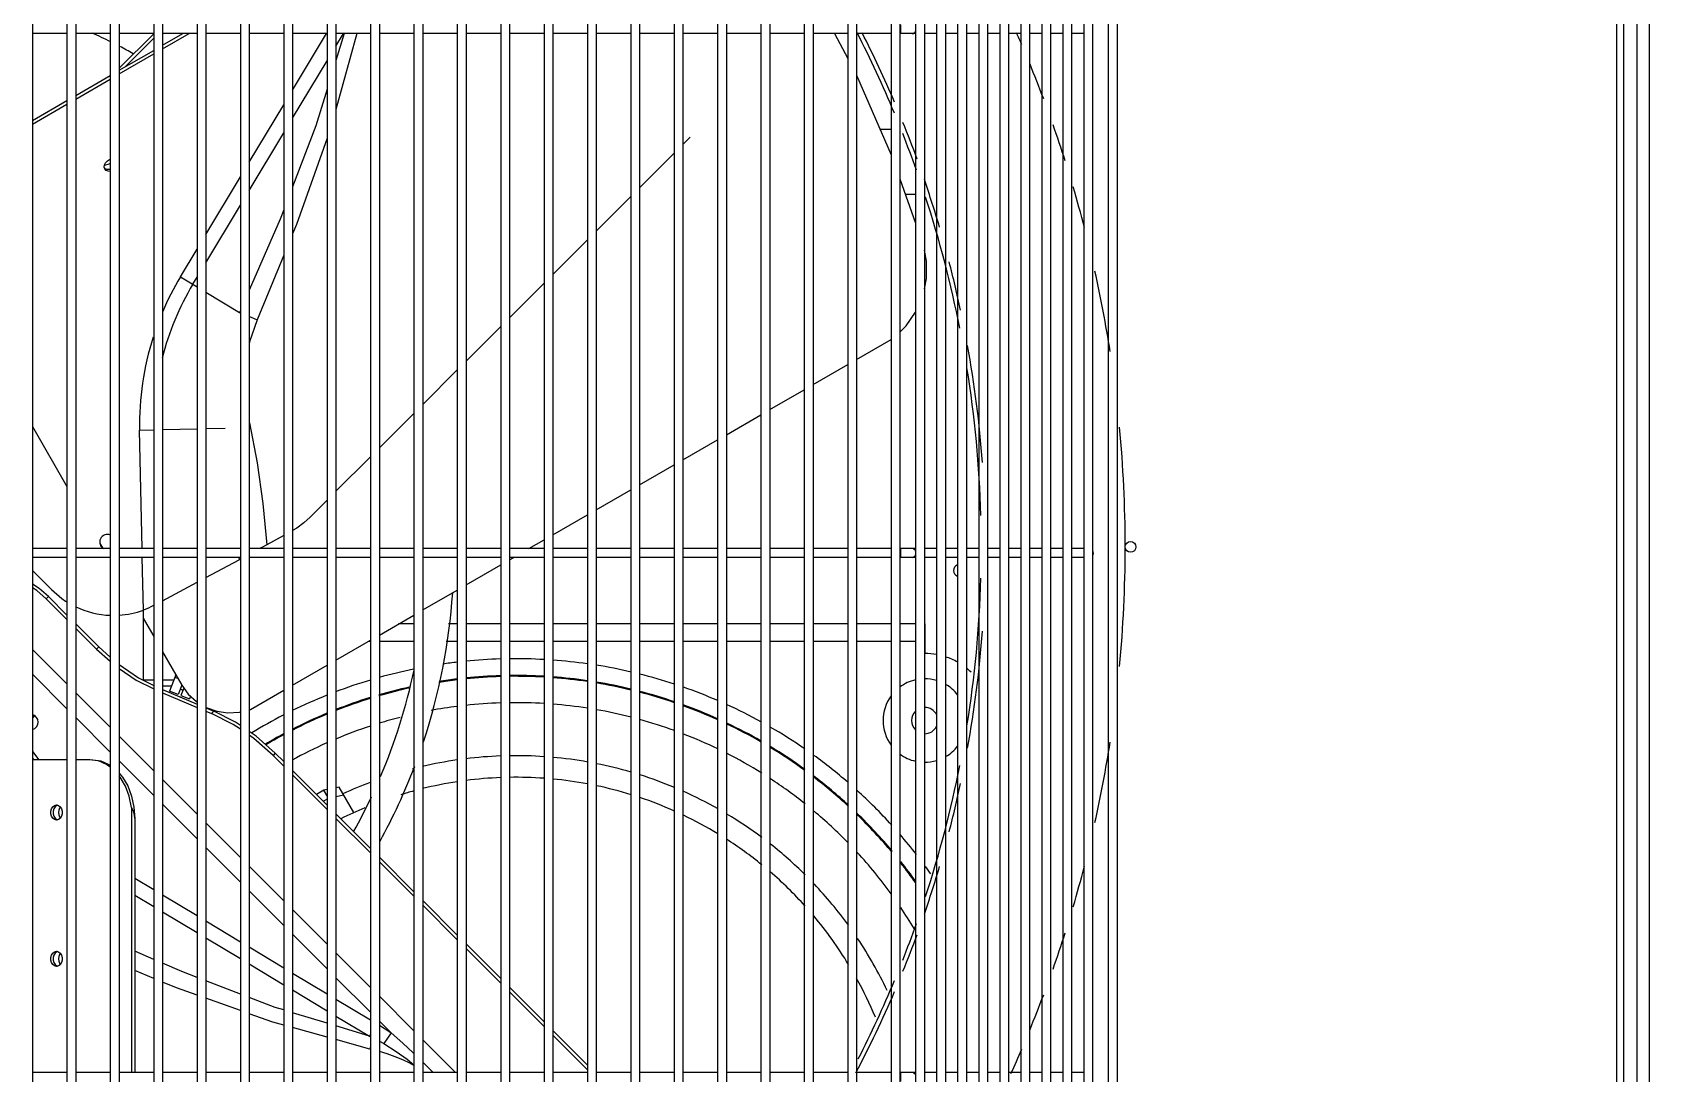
# Model space of a CAD drawing. Header units: metres. Extents: x -367 to 374, y -238 to 224.
# Drawn here: x 242.838 to 243.391, y 216.462 to 216.817 of the extents above; entities that cross this region are included whole.
import ezdxf
from ezdxf.enums import TextEntityAlignment as Align

# ---------------------------------------------------------------- set-up
doc = ezdxf.new("R2010")
doc.units = ezdxf.units.M
for name, color, linetype in [('ELE-ALIMENTADORES', 160, 'Continuous'), ('LA_BAU_BASES GERAIS_R00$0$ARQ-XREF-ATT', 8, 'Continuous'), ('LA_BAU_BASES GERAIS_R00$0$BASE', 253, 'Continuous'), ('LA_BAU_BASES GERAIS_R00$0$dutos', 31, 'Continuous')]:
    doc.layers.add(name, color=color, linetype=linetype)
doc.styles.add('LA_BAU_BASES GERAIS_R00$0$R60-125-RS', font='romans.shx', dxfattribs={"height": 0.19})
doc.styles.add('LA_BAU_BASES GERAIS_R00$0$R80-100-RS', font='romans.shx', dxfattribs={"height": 0.203})

# ---------------------------------------------------------------- blocks, each defined once
blk = doc.blocks.new('LA_BAU_BASES GERAIS_R00$0$A$C5BA41825')
at = {"layer": 'LA_BAU_BASES GERAIS_R00$0$dutos', "color": 251}
for p, q in [((-23.37037953793094, 40.29707436454305), (-23.37037953793094, 38.107074364543)), ((-23.36782953793094, 38.10962436454304), (-23.36782953793094, 40.29452436454301)), ((-23.35905136333858, 38.10962436454304), (-23.35905136333858, 40.29452436454301)), ((-23.36337953793167, 40.24862436454305), (-23.36337953793167, 38.20862436454308)), ((-23.91163084344112, 39.12149266126528), (-23.91163084344112, 38.2755585557361)), ((-23.89981084344112, 39.12149266126528), (-23.89981084344112, 38.2755585557361)), ((-23.89681084344112, 39.12149266126528), (-23.89681084344112, 38.2755585557361)), ((-23.88499084344112, 39.12149266126528), (-23.88499084344112, 38.2755585557361)), ((-23.88199084344112, 39.12149266126528), (-23.88199084344112, 38.2755585557361)), ((-23.87017084344112, 39.12149266126528), (-23.87017084344112, 38.2755585557361)), ((-23.86717084344112, 39.12149266126528), (-23.86717084344112, 38.2755585557361)), ((-23.85535084344112, 39.12149266126528), (-23.85535084344112, 38.2755585557361)), ((-23.85235084344112, 39.12149266126528), (-23.85235084344112, 38.2755585557361)), ((-23.84053084344112, 39.12149266126528), (-23.84053084344112, 38.2755585557361)), ((-23.83753084344112, 39.12149266126528), (-23.83753084344112, 38.2755585557361)), ((-23.82571084344112, 39.12149266126528), (-23.82571084344112, 38.2755585557361)), ((-23.82271084344112, 39.12149266126528), (-23.82271084344112, 38.2755585557361)), ((-23.81089084344112, 39.12149266126528), (-23.81089084344112, 38.2755585557361)), ((-23.80789084344112, 39.12149266126528), (-23.80789084344112, 38.2755585557361)), ((-23.79607084344113, 39.12149266126528), (-23.79607084344113, 38.2755585557361)), ((-23.79307084344113, 39.12149266126528), (-23.79307084344113, 38.2755585557361)), ((-23.78125084344113, 39.12149266126528), (-23.78125084344113, 38.2755585557361)), ((-23.77825084344113, 39.12149266126528), (-23.77825084344113, 38.2755585557361)), ((-23.76643084344113, 39.12149266126528), (-23.76643084344113, 38.2755585557361)), ((-23.76343084344113, 39.12149266126528), (-23.76343084344113, 38.2755585557361)), ((-23.75161084344113, 39.12149266126528), (-23.75161084344113, 38.2755585557361)), ((-23.74861084344113, 39.12149266126528), (-23.74861084344113, 38.2755585557361)), ((-23.73679084344113, 39.12149266126528), (-23.73679084344113, 38.2755585557361)), ((-23.73379084344113, 39.12149266126528), (-23.73379084344113, 38.2755585557361)), ((-23.72197084344113, 39.12149266126528), (-23.72197084344113, 38.2755585557361)), ((-23.71897084344113, 39.12149266126528), (-23.71897084344113, 38.2755585557361)), ((-23.70715084344113, 39.12149266126528), (-23.70715084344113, 38.2755585557361)), ((-23.70415084344113, 39.12149266126528), (-23.70415084344113, 38.2755585557361)), ((-23.69233084344113, 39.12149266126528), (-23.69233084344113, 38.2755585557361)), ((-23.68933084344113, 39.12149266126528), (-23.68933084344113, 38.2755585557361)), ((-23.67751084344113, 39.12149266126528), (-23.67751084344113, 38.2755585557361)), ((-23.67451084344113, 39.12149266126528), (-23.67451084344113, 38.2755585557361)), ((-23.66269084344113, 39.12149266126528), (-23.66269084344113, 38.2755585557361)), ((-23.65969084344113, 39.12149266126528), (-23.65969084344113, 38.2755585557361)), ((-23.64787084344113, 39.12149266126528), (-23.64787084344113, 38.2755585557361)), ((-23.64487084344113, 39.12149266126528), (-23.64487084344113, 38.2755585557361)), ((-23.63305084344113, 39.12149266126528), (-23.63305084344113, 38.2755585557361)), ((-23.63005084344113, 39.12149266126528), (-23.63005084344113, 38.2755585557361)), ((-23.61823084344113, 39.12149266126528), (-23.61823084344113, 38.2755585557361)), ((-23.61523084344113, 39.12149266126528), (-23.61523084344113, 38.2755585557361)), ((-23.54391084344076, 38.29569126036699), (-23.54391084344076, 39.10358187787244)), ((-23.54091084344076, 38.29569126036699), (-23.54091084344076, 39.10358187787244)), ((-23.60985119563749, 39.05945567005244), (-23.60985119563749, 38.33945567005253)), ((-23.60685119563749, 39.05945567005244), (-23.60685119563749, 38.33945567005253)), ((-23.60266631706549, 39.05945567005244), (-23.60266631706549, 38.33945567005253)), ((-23.59966631706549, 39.05945567005244), (-23.59966631706549, 38.33945567005253)), ((-23.59548143849349, 39.05945567005244), (-23.59548143849349, 38.33945567005253)), ((-23.59248143849349, 39.05945567005244), (-23.59248143849349, 38.33945567005253)), ((-23.58829655992149, 39.05945567005244), (-23.58829655992149, 38.33945567005253)), ((-23.58529655992149, 39.05945567005244), (-23.58529655992149, 38.33945567005253)), ((-23.58111168134949, 39.05945567005244), (-23.58111168134949, 38.33945567005253)), ((-23.57811168134949, 39.05945567005244), (-23.57811168134949, 38.33945567005253)), ((-23.57392680277749, 39.05945567005244), (-23.57392680277749, 38.33945567005253)), ((-23.57092680277749, 39.05945567005244), (-23.57092680277749, 38.33945567005253)), ((-23.56674192420549, 39.05945567005244), (-23.56674192420549, 38.33945567005253)), ((-23.56374192420549, 39.05945567005244), (-23.56374192420549, 38.33945567005253)), ((-23.55955704563349, 39.05945567005244), (-23.55955704563349, 38.33945567005253)), ((-23.55655704563349, 39.05945567005244), (-23.55655704563349, 38.33945567005253)), ((-23.55237216706149, 39.05945567005244), (-23.55237216706149, 38.33945567005253)), ((-23.54937216706149, 39.05945567005244), (-23.54937216706149, 38.33945567005253)), ((-23.61491084344149, 38.87695567005323), (-23.61491084344149, 38.87995567005328)), ((-23.89981084344112, 38.87695567005323), (-23.91163084344112, 38.87695567005323)), ((-23.88499084344112, 38.87695567005323), (-23.89681084344112, 38.87695567005323)), ((-23.87017084344112, 38.87695567005323), (-23.88199084344112, 38.87695567005323)), ((-23.88199084344112, 38.86508123280157), (-23.87017084344112, 38.87690123280163)), ((-23.87993118653676, 38.86559088970523), (-23.87017084344112, 38.87535123280088)), ((-23.85535084344112, 38.87695567005323), (-23.86717084344112, 38.87695567005323)), ((-23.86717084344112, 38.87295807722671), (-23.86024680955858, 38.87695567005323)), ((-23.86717084344112, 38.87171034909215), (-23.85808568103494, 38.87695567005323)), ((-23.84053084344112, 38.87695567005323), (-23.85235084344112, 38.87695567005323)), ((-23.82571084344112, 38.87695567005323), (-23.83753084344112, 38.87695567005323)), ((-23.82271084344112, 38.85763315693907), (-23.81110070625058, 38.87695567005323)), ((-23.81089084344112, 38.87695567005323), (-23.82271084344112, 38.87695567005323)), ((-23.80071963430803, 38.87695567005323), (-23.80789084344112, 38.85106971881942)), ((-23.80509001945967, 38.87695567005323), (-23.80789084344112, 38.86779654057761)), ((-23.80789084344112, 38.8726647252638), (-23.80531258369858, 38.87695567005323)), ((-23.79607084344113, 38.87695567005323), (-23.80789084344112, 38.87695567005323)), ((-23.78125084344113, 38.87695567005323), (-23.79307084344113, 38.87695567005323)), ((-23.76643084344113, 38.87695567005323), (-23.77825084344113, 38.87695567005323)), ((-23.75161084344113, 38.87695567005323), (-23.76343084344113, 38.87695567005323)), ((-23.73679084344113, 38.87695567005323), (-23.74861084344113, 38.87695567005323)), ((-23.72197084344113, 38.87695567005323), (-23.73379084344113, 38.87695567005323)), ((-23.70715084344113, 38.87695567005323), (-23.71897084344113, 38.87695567005323)), ((-23.69233084344113, 38.87695567005323), (-23.70415084344113, 38.87695567005323)), ((-23.67751084344113, 38.87695567005323), (-23.68933084344113, 38.87695567005323)), ((-23.66269084344113, 38.87695567005323), (-23.67451084344113, 38.87695567005323)), ((-23.64787084344113, 38.87695567005323), (-23.65969084344113, 38.87695567005323)), ((-23.63305084344113, 38.87695567005323), (-23.64487084344113, 38.87695567005323)), ((-23.63753926593058, 38.87695567005323), (-23.63305084344113, 38.8684250603601)), ((-23.61823084344113, 38.87695567005323), (-23.63005084344113, 38.87695567005323)), ((-23.60985119563749, 38.87695567005323), (-23.61523084344113, 38.87695567005323)), ((-23.60266631706549, 38.87695567005323), (-23.60685119563749, 38.87695567005323)), ((-23.59548143849349, 38.87695567005323), (-23.59966631706549, 38.87695567005323)), ((-23.58829655992149, 38.87695567005323), (-23.59248143849349, 38.87695567005323)), ((-23.58111168134949, 38.87695567005323), (-23.58529655992149, 38.87695567005323)), ((-23.57392680277749, 38.87695567005323), (-23.57811168134949, 38.87695567005323)), ((-23.56674192420549, 38.87695567005323), (-23.57092680277749, 38.87695567005323)), ((-23.55955704563349, 38.87695567005323), (-23.56374192420549, 38.87695567005323)), ((-23.55237216706149, 38.87695567005323), (-23.55655704563349, 38.87695567005323)), ((-23.88199084344112, 38.86440174623726), (-23.87017084344112, 38.87122602641944)), ((-23.88199084344112, 38.8631540181027), (-23.87017084344112, 38.86997829828488)), ((-23.82271084344112, 38.84800010333504), (-23.81089084344112, 38.86767188681722)), ((-23.89681084344112, 38.85584541524781), (-23.88499084344112, 38.86266969542999)), ((-23.89681084344112, 38.85459768711326), (-23.88499084344112, 38.86142196729543)), ((-23.63005084344113, 38.86272252056779), (-23.61823084344113, 38.83555629095827)), ((-23.91163084344112, 38.84728908425836), (-23.89981084344112, 38.85411336444054)), ((-23.91163084344112, 38.84604135612381), (-23.89981084344112, 38.85286563630598)), ((-23.83753084344112, 38.83296853501031), (-23.82571084344112, 38.85264031849249)), ((-23.83753084344112, 38.82333548140741), (-23.82571084344112, 38.84300726488846)), ((-23.68933084344113, 38.83910667312819), (-23.68686707128258, 38.84157044528672)), ((-23.61823084344113, 38.84420158930527), (-23.62199240431749, 38.84420158930527)), ((-23.70415084344113, 38.82428667312809), (-23.69233084344113, 38.83610667312814)), ((-23.85235084344112, 38.80830391308268), (-23.84053084344112, 38.82797569656373)), ((-23.61523084344113, 38.82728392282525), (-23.60985119563749, 38.81216573411723)), ((-23.71897084344113, 38.8094666731281), (-23.70715084344113, 38.82128667312816)), ((-23.60985119563749, 38.82197158930524), (-23.6133405056564, 38.82197158930524)), ((-23.85235084344112, 38.79867085947865), (-23.84053084344112, 38.81834264295981)), ((-23.86104314183022, 38.79383749921908), (-23.85535084344112, 38.80331107463508)), ((-23.73379084344113, 38.79464667312811), (-23.72197084344113, 38.80646667312817)), ((-23.82571084344112, 38.80128981146891), (-23.83485696981822, 38.77911412702849)), ((-23.86104314183022, 38.79383749921908), (-23.85535084344112, 38.79041722128591)), ((-23.85679040108403, 38.79128219478264), (-23.85535084344112, 38.79367802103104)), ((-23.74861084344113, 38.77982667312813), (-23.73679084344113, 38.79164667312818)), ((-23.85235084344112, 38.78861463942815), (-23.84082983392803, 38.78169211852082)), ((-23.84053084344112, 38.78237714701027), (-23.84082983392803, 38.78169211852082)), ((-23.84082983087895, 38.78169211668921), (-23.84053084344112, 38.78156611680811)), ((-23.76343084344113, 38.76500667312814), (-23.75161084344113, 38.77682667312808)), ((-23.63005084344113, 38.7655671636943), (-23.61823084344113, 38.77239144387647)), ((-23.64487084344113, 38.75701083270485), (-23.63305084344113, 38.76383511288702)), ((-23.77825084344113, 38.75018667312816), (-23.76643084344113, 38.7620066731281)), ((-23.65969084344113, 38.7484545017154), (-23.64787084344113, 38.75527878189757)), ((-23.79307084344113, 38.73536667312817), (-23.78125084344113, 38.74718667312811)), ((-23.91163084344112, 38.74272079681032), (-23.89981084344112, 38.72224795626482)), ((-23.87497010349385, 38.7414940638954), (-23.87017084344112, 38.74159468822302)), ((-23.87412014983422, 38.70095567005251), (-23.87497010349385, 38.7414940638954)), ((-23.86717084344112, 38.74165758812455), (-23.85535084344112, 38.74190541373684)), ((-23.85235084344112, 38.74196831363827), (-23.84575208341858, 38.7421066674234)), ((-23.67451084344113, 38.73989817072595), (-23.66269084344113, 38.74672245090812)), ((-23.68933084344113, 38.7313418397365), (-23.67751084344113, 38.73816611991867)), ((-23.80789084344112, 38.72054667312818), (-23.79607084344113, 38.73236667312813)), ((-23.70415084344113, 38.72278550874705), (-23.69233084344113, 38.72960978892922)), ((-23.71897084344113, 38.71422917775863), (-23.70715084344113, 38.72105345793977)), ((-23.81673776504949, 38.71169975151975), (-23.81089084344112, 38.71754667312814)), ((-23.73379084344113, 38.70567284676918), (-23.72197084344113, 38.71249712695032)), ((-23.88856569297931, 38.70277078432525), (-23.88768331589567, 38.70124246238561)), ((-23.82571084344112, 38.70543112291682), (-23.83154618870076, 38.70228901393136)), ((-23.74196123318185, 38.70095567005251), (-23.73679084344113, 38.70394079596088)), ((-23.89981084344112, 38.70095567005251), (-23.91163084344112, 38.70095567005251)), ((-23.89981084344112, 38.69795567005247), (-23.91163084344112, 38.69795567005247)), ((-23.88499084344112, 38.70095567005251), (-23.89681084344112, 38.70095567005251)), ((-23.88499084344112, 38.69795567005247), (-23.89681084344112, 38.69795567005247)), ((-23.87017084344112, 38.70095567005251), (-23.88199084344112, 38.70095567005251)), ((-23.87017084344112, 38.69795567005247), (-23.88199084344112, 38.69795567005247)), ((-23.87368001196221, 38.67996336988085), (-23.87405724993276, 38.69795567005247)), ((-23.85535084344112, 38.70095567005251), (-23.86717084344112, 38.70095567005251)), ((-23.85535084344112, 38.69795567005247), (-23.86717084344112, 38.69795567005247)), ((-23.84053084344112, 38.70095567005251), (-23.85235084344112, 38.70095567005251)), ((-23.84053084344112, 38.69795567005247), (-23.85235084344112, 38.69795567005247)), ((-23.85235084344112, 38.69108650753253), (-23.84101396047385, 38.69719098297651)), ((-23.84105602080222, 38.69795567005247), (-23.84101396047385, 38.69719098297651)), ((-23.84053084344112, 38.69744740124554), (-23.84101396047385, 38.69719098297651)), ((-23.82571084344112, 38.70095567005251), (-23.83753084344112, 38.70095567005251)), ((-23.82571084344112, 38.69795567005247), (-23.83753084344112, 38.69795567005247)), ((-23.81089084344112, 38.70095567005251), (-23.82271084344112, 38.70095567005251)), ((-23.81089084344112, 38.69795567005247), (-23.82271084344112, 38.69795567005247)), ((-23.79607084344113, 38.70095567005251), (-23.80789084344112, 38.70095567005251)), ((-23.79607084344113, 38.69795567005247), (-23.80789084344112, 38.69795567005247)), ((-23.78125084344113, 38.70095567005251), (-23.79307084344113, 38.70095567005251)), ((-23.78125084344113, 38.69795567005247), (-23.79307084344113, 38.69795567005247)), ((-23.76643084344113, 38.70095567005251), (-23.77825084344113, 38.70095567005251)), ((-23.76643084344113, 38.69795567005247), (-23.77825084344113, 38.69795567005247)), ((-23.75161084344113, 38.70095567005251), (-23.76343084344113, 38.70095567005251)), ((-23.75161084344113, 38.69795567005247), (-23.76343084344113, 38.69795567005247)), ((-23.73679084344113, 38.70095567005251), (-23.74861084344113, 38.70095567005251)), ((-23.73679084344113, 38.69795567005247), (-23.74861084344113, 38.69795567005247)), ((-23.74861084344113, 38.69711651577973), (-23.74715738560367, 38.69795567005247)), ((-23.72197084344113, 38.70095567005251), (-23.73379084344113, 38.70095567005251)), ((-23.72197084344113, 38.69795567005247), (-23.73379084344113, 38.69795567005247)), ((-23.70715084344113, 38.70095567005251), (-23.71897084344113, 38.70095567005251)), ((-23.70715084344113, 38.69795567005247), (-23.71897084344113, 38.69795567005247)), ((-23.69233084344113, 38.70095567005251), (-23.70415084344113, 38.70095567005251)), ((-23.69233084344113, 38.69795567005247), (-23.70415084344113, 38.69795567005247)), ((-23.67751084344113, 38.70095567005251), (-23.68933084344113, 38.70095567005251)), ((-23.67751084344113, 38.69795567005247), (-23.68933084344113, 38.69795567005247)), ((-23.66269084344113, 38.70095567005251), (-23.67451084344113, 38.70095567005251)), ((-23.66269084344113, 38.69795567005247), (-23.67451084344113, 38.69795567005247)), ((-23.64787084344113, 38.70095567005251), (-23.65969084344113, 38.70095567005251)), ((-23.64787084344113, 38.69795567005247), (-23.65969084344113, 38.69795567005247)), ((-23.63305084344113, 38.70095567005251), (-23.64487084344113, 38.70095567005251)), ((-23.63305084344113, 38.69795567005247), (-23.64487084344113, 38.69795567005247)), ((-23.61823084344113, 38.70095567005251), (-23.63005084344113, 38.70095567005251)), ((-23.61823084344113, 38.69795567005247), (-23.63005084344113, 38.69795567005247)), ((-23.60985119563749, 38.70095567005251), (-23.61523084344113, 38.70095567005251)), ((-23.60985119563749, 38.69795567005247), (-23.61523084344113, 38.69795567005247)), ((-23.61491084344149, 38.69795567005247), (-23.61491084344149, 38.70095567005251)), ((-23.60266631706549, 38.70095567005251), (-23.60685119563749, 38.70095567005251)), ((-23.60266631706549, 38.69795567005247), (-23.60685119563749, 38.69795567005247)), ((-23.59548143849349, 38.70095567005251), (-23.59966631706549, 38.70095567005251)), ((-23.59548143849349, 38.69795567005247), (-23.59966631706549, 38.69795567005247)), ((-23.58829655992149, 38.70095567005251), (-23.59248143849349, 38.70095567005251)), ((-23.58829655992149, 38.69795567005247), (-23.59248143849349, 38.69795567005247)), ((-23.58111168134949, 38.70095567005251), (-23.58529655992149, 38.70095567005251)), ((-23.58111168134949, 38.69795567005247), (-23.58529655992149, 38.69795567005247)), ((-23.57392680277749, 38.70095567005251), (-23.57811168134949, 38.70095567005251)), ((-23.57392680277749, 38.69795567005247), (-23.57811168134949, 38.69795567005247)), ((-23.56674192420549, 38.70095567005251), (-23.57092680277749, 38.70095567005251)), ((-23.56674192420549, 38.69795567005247), (-23.57092680277749, 38.69795567005247)), ((-23.55955704563349, 38.70095567005251), (-23.56374192420549, 38.70095567005251)), ((-23.55955704563349, 38.69795567005247), (-23.56374192420549, 38.69795567005247)), ((-23.55237216706149, 38.70095567005251), (-23.55655704563349, 38.70095567005251)), ((-23.55237216706149, 38.69795567005247), (-23.55655704563349, 38.69795567005247)), ((-23.91163084344112, 38.69345574492161), (-23.90512611269785, 38.68695101417836)), ((-23.76343084344113, 38.68856018479028), (-23.75161084344113, 38.69538446497143)), ((-23.90512611269785, 38.68695101417836), (-23.90153408895276, 38.6838846894409)), ((-23.86717084344112, 38.68310650753244), (-23.85535084344112, 38.68947112291687)), ((-23.77825084344113, 38.68000385380083), (-23.76643084344113, 38.68682813398198)), ((-23.90687167544622, 38.68379123786781), (-23.90609667544585, 38.6845662378671)), ((-23.90687167544622, 38.68379123786781), (-23.89981084344112, 38.67673040586271)), ((-23.90609667544585, 38.6845662378671), (-23.89981084344112, 38.67828040586232)), ((-23.89681084344112, 38.67528040586228), (-23.88896719133131, 38.66743675375255)), ((-23.87380125691094, 38.67996336988085), (-23.87380125691094, 38.65606282754663)), ((-23.87380125691094, 38.67719803090961), (-23.87017084344112, 38.67090997032813)), ((-23.79307084344113, 38.67144752281138), (-23.78125084344113, 38.67827180299355)), ((-23.78125084344113, 38.67523338607464), (-23.78651353591858, 38.67523338607464)), ((-23.76643084344113, 38.67523338607464), (-23.76945207706803, 38.67523338607464)), ((-23.75161084344113, 38.67523338607464), (-23.76343084344113, 38.67523338607464)), ((-23.73679084344113, 38.67523338607464), (-23.74861084344113, 38.67523338607464)), ((-23.72197084344113, 38.67523338607464), (-23.73379084344113, 38.67523338607464)), ((-23.70715084344113, 38.67523338607464), (-23.71897084344113, 38.67523338607464)), ((-23.69233084344113, 38.67523338607464), (-23.70415084344113, 38.67523338607464)), ((-23.67751084344113, 38.67523338607464), (-23.68933084344113, 38.67523338607464)), ((-23.66269084344113, 38.67523338607464), (-23.67451084344113, 38.67523338607464)), ((-23.64787084344113, 38.67523338607464), (-23.65969084344113, 38.67523338607464)), ((-23.63305084344113, 38.67523338607464), (-23.64487084344113, 38.67523338607464)), ((-23.61823084344113, 38.67523338607464), (-23.63005084344113, 38.67523338607464)), ((-23.60985119563749, 38.67523338607464), (-23.61523084344113, 38.67523338607464)), ((-23.60672754786767, 38.67523338607464), (-23.60672754786767, 38.66513338607399)), ((-23.89681084344112, 38.67373040586267), (-23.88974219133167, 38.66666175375326)), ((-23.80789084344112, 38.66289119182193), (-23.79607084344113, 38.6697154720041)), ((-23.91163084344112, 38.66655040586227), (-23.89981084344112, 38.65473040586232)), ((-23.88974219133167, 38.66666175375326), (-23.88896719133131, 38.66743675375255)), ((-23.88974219133167, 38.66666175375326), (-23.88499084344112, 38.66246402970273)), ((-23.88896719133131, 38.66743675375255), (-23.88499084344112, 38.66392372722703)), ((-23.86717084344112, 38.66571381790527), (-23.86059765292258, 38.6543287179594)), ((-23.79607084344113, 38.66923338607467), (-23.7969058407644, 38.66923338607467)), ((-23.78125084344113, 38.66923338607467), (-23.79307084344113, 38.66923338607467)), ((-23.76643084344113, 38.66923338607467), (-23.77027675808622, 38.66923338607467)), ((-23.75161084344113, 38.66923338607467), (-23.76343084344113, 38.66923338607467)), ((-23.73679084344113, 38.66923338607467), (-23.74861084344113, 38.66923338607467)), ((-23.72197084344113, 38.66923338607467), (-23.73379084344113, 38.66923338607467)), ((-23.70715084344113, 38.66923338607467), (-23.71897084344113, 38.66923338607467)), ((-23.69233084344113, 38.66923338607467), (-23.70415084344113, 38.66923338607467)), ((-23.67751084344113, 38.66923338607467), (-23.68933084344113, 38.66923338607467)), ((-23.66269084344113, 38.66923338607467), (-23.67451084344113, 38.66923338607467)), ((-23.64787084344113, 38.66923338607467), (-23.65969084344113, 38.66923338607467)), ((-23.63305084344113, 38.66923338607467), (-23.64487084344113, 38.66923338607467)), ((-23.61823084344113, 38.66923338607467), (-23.63005084344113, 38.66923338607467)), ((-23.60985119563749, 38.66923338607467), (-23.61523084344113, 38.66923338607467)), ((-23.82271084344112, 38.65433486083248), (-23.81089084344112, 38.66115914101465)), ((-23.91163084344112, 38.65810040586268), (-23.89981084344112, 38.64628040586263)), ((-23.87380125691094, 38.65610025658304), (-23.87017084344112, 38.65610025658304)), ((-23.86717084344112, 38.65610025658304), (-23.86331240842586, 38.65610025658304)), ((-23.86717084344112, 38.65410025658343), (-23.86410125691058, 38.65410025658343)), ((-23.86262567613385, 38.65784135720014), (-23.86480374927822, 38.65231919879943)), ((-23.86187332113276, 38.65653824011247), (-23.86296917464367, 38.65697047130345)), ((-23.86057478493167, 38.65431969826955), (-23.86182693487531, 38.65114507103397)), ((-23.86109310502149, 38.65300558003582), (-23.86016285052003, 38.65263866510884)), ((-23.85988459599058, 38.65334413525909), (-23.86089668037386, 38.65077815610709)), ((-23.89681084344112, 38.65173040586228), (-23.88499084344112, 38.63991040586234)), ((-23.86717084344112, 38.6527851804583), (-23.85535084344112, 38.64781836796192)), ((-23.86717084344112, 38.65168452227829), (-23.85535084344112, 38.64671770978191)), ((-23.86182693487531, 38.65114507103397), (-23.86480374927822, 38.65231919879943)), ((-23.86089668037386, 38.65077815610709), (-23.85791986597094, 38.64960402834049)), ((-23.85755745663058, 38.65052285964271), (-23.85791986597094, 38.64960402834049)), ((-23.83705652168513, 38.6460523796361), (-23.82571084344112, 38.6526028100252)), ((-23.89681084344112, 38.6432804058627), (-23.88499084344112, 38.63146040586264)), ((-23.85235084344112, 38.64679975071647), (-23.8522192275044, 38.64672182892593)), ((-23.85235084344112, 38.64655775565325), (-23.84965347975494, 38.645424312366)), ((-23.85235084344112, 38.64545709747324), (-23.85042847975531, 38.64464931236557)), ((-23.85042847975531, 38.64464931236557), (-23.84965347975494, 38.645424312366)), ((-23.83753084344112, 38.64593486417721), (-23.83705652168513, 38.6460523796361)), ((-23.88199084344112, 38.6369104058623), (-23.87017084344112, 38.62509040586235)), ((-23.91163084344112, 38.63159450264777), (-23.90941495945749, 38.62880025658308)), ((-23.8286264453204, 38.63109600774158), (-23.82940144531967, 38.63032100774126)), ((-23.8286264453204, 38.63109600774158), (-23.82571084344112, 38.62818040586228)), ((-23.91163084344112, 38.62933101398562), (-23.91120994392113, 38.62880025658308)), ((-23.89981084344112, 38.62880025658308), (-23.91163084344112, 38.62880025658308)), ((-23.89195575295422, 38.62880025658308), (-23.89681084344112, 38.62880025658308)), ((-23.88908173940622, 38.62841239952127), (-23.89195575295422, 38.62880025658308)), ((-23.88199084344112, 38.62846040586271), (-23.87017084344112, 38.61664040586265)), ((-23.82940144531967, 38.63032100774126), (-23.82571084344112, 38.62663040586267)), ((-23.86717084344112, 38.62209040586231), (-23.85535084344112, 38.61027040586237)), ((-23.82271084344112, 38.62518040586235), (-23.81089084344112, 38.6133604058623)), ((-23.82271084344112, 38.62363040586263), (-23.81089084344112, 38.61181040586268)), ((-23.81199770953094, 38.61840423753654), (-23.81449364569749, 38.6169632081187)), ((-23.81089084344112, 38.61538414518702), (-23.81217384276221, 38.61464340518341)), ((-23.81089084344112, 38.61862176276156), (-23.81199770953094, 38.61840423753654)), ((-23.81089084344112, 38.61648708923065), (-23.81199770953094, 38.61840423753654)), ((-23.80681253215422, 38.61942324687209), (-23.80789084344112, 38.61921133333681)), ((-23.80522807728331, 38.61667889053467), (-23.80789084344112, 38.61615559434267)), ((-23.80180787585022, 38.61075492788018), (-23.80681253215422, 38.61942324687209)), ((-23.87772000717276, 38.61255120805902), (-23.87772000717276, 38.52195567005288)), ((-23.87663944291204, 38.60880025658992), (-23.87663944291204, 38.52195567005288)), ((-23.86717084344112, 38.61364040586272), (-23.85535084344112, 38.60182040586267)), ((-23.80789084344112, 38.61036040586237), (-23.79607084344113, 38.59854040586231)), ((-23.80789084344112, 38.60881040586264), (-23.79607084344113, 38.5969904058627)), ((-23.9027074401633, 38.60835612290452), (-23.90337363493422, 38.60820025658336)), ((-23.85235084344112, 38.60727040586232), (-23.84053084344112, 38.59545040586227)), ((-23.85235084344112, 38.59882040586263), (-23.84053084344112, 38.58700040586268)), ((-23.83753084344112, 38.59245040586234), (-23.82571084344112, 38.58063040586228)), ((-23.79307084344113, 38.59554040586227), (-23.78125084344113, 38.58372040586232)), ((-23.79307084344113, 38.59399040586266), (-23.78125084344113, 38.58217040586271)), ((-23.87663944291204, 38.58836427931033), (-23.87017084344112, 38.58447755262819)), ((-23.87663944291204, 38.58257615675836), (-23.87017084344112, 38.57868943007611)), ((-23.86717084344112, 38.58267497077031), (-23.85535084344112, 38.57557279825357)), ((-23.83753084344112, 38.58400040586264), (-23.82571084344112, 38.5721804058627)), ((-23.86717084344112, 38.57688684821937), (-23.85535084344112, 38.56978467570264)), ((-23.82271084344112, 38.57763040586235), (-23.81089084344112, 38.56581040586229)), ((-23.77825084344113, 38.58072040586228), (-23.76643084344113, 38.56890040586234)), ((-23.77825084344113, 38.57917040586267), (-23.76643084344113, 38.56735040586273)), ((-23.85235084344112, 38.57377021639684), (-23.84053084344112, 38.5666680438801)), ((-23.85235084344112, 38.56798209384488), (-23.84053084344112, 38.56087992132814)), ((-23.83753084344112, 38.56486546202234), (-23.82571084344112, 38.5577632895056)), ((-23.82271084344112, 38.56918040586265), (-23.81089084344112, 38.55736040586271)), ((-23.76343084344113, 38.56590040586229), (-23.75161084344113, 38.55408040586235)), ((-23.87017084344112, 38.56062249956881), (-23.87663944291204, 38.56344581236738)), ((-23.83753084344112, 38.5590773394714), (-23.82571084344112, 38.55197516695466)), ((-23.80789084344112, 38.56281040586236), (-23.79607084344113, 38.55099040586231)), ((-23.76343084344113, 38.56435040586268), (-23.75161084344113, 38.55253040586263)), ((-23.9027074401633, 38.55835612290491), (-23.90337363493422, 38.55820025658375)), ((-23.87017084344112, 38.55412064893801), (-23.87663944291204, 38.55678855433689)), ((-23.82271084344112, 38.55596070764886), (-23.81089084344112, 38.54885853513213)), ((-23.80789084344112, 38.55436040586267), (-23.79607084344113, 38.54254040586272)), ((-23.84053084344112, 38.54876755775285), (-23.85235084344112, 38.55328920204818)), ((-23.82271084344112, 38.5501725850969), (-23.81089084344112, 38.54307041258016)), ((-23.79307084344113, 38.54799040586227), (-23.78125084344113, 38.53617040586232)), ((-23.74861084344113, 38.55108040586231), (-23.73679084344113, 38.53926040586236)), ((-23.74861084344113, 38.5495304058627), (-23.73679084344113, 38.53771040586264)), ((-23.84053084344112, 38.54311408273907), (-23.85235084344112, 38.54732901308455)), ((-23.80789084344112, 38.54705595327437), (-23.79607084344113, 38.53995378075763)), ((-23.81089084344112, 38.53879218338773), (-23.82271084344112, 38.54240669059141)), ((-23.81089084344112, 38.53402642410811), (-23.82271084344112, 38.53730092969465)), ((-23.80789084344112, 38.54126783072343), (-23.7963915539444, 38.53435836051756)), ((-23.7963915539444, 38.53435836051756), (-23.80789084344112, 38.53787479577284)), ((-23.79307084344113, 38.53954040586268), (-23.78900351422585, 38.53547307664746)), ((-23.79627337621422, 38.52997693357361), (-23.80789084344112, 38.53319533131867)), ((-23.79607084344113, 38.53489211251906), (-23.79639155398476, 38.53435836054155)), ((-23.79639155398367, 38.53435836054268), (-23.79607084344113, 38.53420351606087)), ((-23.79307084344113, 38.53265111172379), (-23.79158728811677, 38.53182528760192)), ((-23.78900351422585, 38.53547307664746), (-23.79158728678804, 38.53182528947832)), ((-23.77825084344113, 38.53317040586228), (-23.76703610763168, 38.52195567005288)), ((-23.73379084344113, 38.53626040586232), (-23.72197084344113, 38.52444040586226)), ((-23.73379084344113, 38.53471040586271), (-23.72197084344113, 38.52289040586265)), ((-23.79607084344113, 38.53099820490161), (-23.79627337678694, 38.52997693300199)), ((-23.79607084344113, 38.52992636306999), (-23.79627337621422, 38.52997693357361)), ((-23.89981084344112, 38.52195567005288), (-23.91163084344112, 38.52195567005288)), ((-23.88499084344112, 38.52195567005288), (-23.89681084344112, 38.52195567005288)), ((-23.87017084344112, 38.52195567005288), (-23.88199084344112, 38.52195567005288)), ((-23.85535084344112, 38.52195567005288), (-23.86717084344112, 38.52195567005288)), ((-23.84053084344112, 38.52195567005288), (-23.85235084344112, 38.52195567005288)), ((-23.82571084344112, 38.52195567005288), (-23.83753084344112, 38.52195567005288)), ((-23.81089084344112, 38.52195567005288), (-23.82271084344112, 38.52195567005288)), ((-23.79607084344113, 38.52195567005288), (-23.80789084344112, 38.52195567005288)), ((-23.78125084344113, 38.52195567005288), (-23.79307084344113, 38.52195567005288)), ((-23.77825084344113, 38.52548921930554), (-23.77471729501313, 38.52195567005288)), ((-23.76643084344113, 38.52195567005288), (-23.77825084344113, 38.52195567005288)), ((-23.75161084344113, 38.52195567005288), (-23.76343084344113, 38.52195567005288)), ((-23.73679084344113, 38.52195567005288), (-23.74861084344113, 38.52195567005288)), ((-23.72197084344113, 38.52195567005288), (-23.73379084344113, 38.52195567005288)), ((-23.70715084344113, 38.52195567005288), (-23.71897084344113, 38.52195567005288)), ((-23.69233084344113, 38.52195567005288), (-23.70415084344113, 38.52195567005288)), ((-23.67751084344113, 38.52195567005288), (-23.68933084344113, 38.52195567005288)), ((-23.66269084344113, 38.52195567005288), (-23.67451084344113, 38.52195567005288)), ((-23.64787084344113, 38.52195567005288), (-23.65969084344113, 38.52195567005288)), ((-23.63305084344113, 38.52195567005288), (-23.64487084344113, 38.52195567005288)), ((-23.61823084344113, 38.52195567005288), (-23.63005084344113, 38.52195567005288)), ((-23.60985119563749, 38.52195567005288), (-23.61523084344113, 38.52195567005288)), ((-23.61491084344149, 38.51895567005283), (-23.61491084344149, 38.52195567005288)), ((-23.60266631706549, 38.52195567005288), (-23.60685119563749, 38.52195567005288)), ((-23.59548143849349, 38.52195567005288), (-23.59966631706549, 38.52195567005288)), ((-23.58829655992149, 38.52195567005288), (-23.59248143849349, 38.52195567005288)), ((-23.58111168134949, 38.52195567005288), (-23.58529655992149, 38.52195567005288)), ((-23.57392680277749, 38.52195567005288), (-23.57811168134949, 38.52195567005288)), ((-23.56674192420549, 38.52195567005288), (-23.57092680277749, 38.52195567005288)), ((-23.55955704563349, 38.52195567005288), (-23.56374192420549, 38.52195567005288)), ((-23.55237216706149, 38.52195567005288), (-23.55655704563349, 38.52195567005288))]:
    blk.add_line(p, q, dxfattribs=at)
for points in [[(-23.61097505475931, 38.87695567005323), (-23.61056964622913, 38.87702908527865), (-23.60991368144949, 38.87757399217469), (-23.60985119563749, 38.87779387237026)], [(-23.81089084344112, 38.85798607458491), (-23.81472474444658, 38.84544862277505), (-23.82271084344112, 38.82457221499681)], [(-23.81089084344112, 38.84121030101619), (-23.82139320704622, 38.81175834626561), (-23.82271084344112, 38.80856360701682)], [(-23.88690508270258, 38.83069452295581), (-23.88710351405894, 38.83135379701037), (-23.8870025598524, 38.83209519513218), (-23.88661871936404, 38.83281570071722), (-23.88600021247531, 38.83343665011864), (-23.88522053720622, 38.83388542619286), (-23.88499084344112, 38.83394588661974)], [(-23.88702532906586, 38.83109403293827), (-23.88684446803531, 38.83090105377539), (-23.8861560246884, 38.83061502087764)], [(-23.88696796832185, 38.8321601267678), (-23.88649820683967, 38.83213330997728), (-23.88574937161422, 38.83228588425982), (-23.8850118257804, 38.83261530577363), (-23.88499084344112, 38.83263051248127)], [(-23.88499084344112, 38.82987887723391), (-23.88574841407203, 38.82990907077101), (-23.88643676942512, 38.83019491765572), (-23.88690508270258, 38.83069452295581)], [(-23.8861560246884, 38.83061502087764), (-23.88533684011531, 38.83058223064086), (-23.88499084344112, 38.83067257978962)], [(-23.82571084344112, 38.81672993513394), (-23.82694358949276, 38.81350742195616), (-23.83753084344112, 38.78925056125468)], [(-23.60685119563749, 38.78976077289872), (-23.60611049029531, 38.79329074287648), (-23.60609106473458, 38.79922639005542), (-23.60685119563749, 38.80289264566409)], [(-23.83753084344112, 38.78028770786125), (-23.83691819906294, 38.78002327999468), (-23.83485696974513, 38.77911412695539)], [(-23.61523084344113, 38.77497986129936), (-23.61305650448622, 38.77709813222782), (-23.60985119563749, 38.78177227876745)], [(-23.83485696981822, 38.77911412702849), (-23.83739575002112, 38.77161555455939), (-23.83753084344112, 38.77079522363942)], [(-23.83744447461495, 38.74392765863615), (-23.83483666032986, 38.73023822380742), (-23.83288995258985, 38.71635595158375), (-23.83154618870076, 38.70228901393136)], [(-23.81673776504949, 38.71169975151975), (-23.81889747091531, 38.70974046661354), (-23.82123088539713, 38.70800434586454), (-23.82271084344112, 38.70711206178703)], [(-23.83154618894076, 38.70228901417136), (-23.83318845973422, 38.70139912724017), (-23.83398831770621, 38.70095567005251)], [(-23.60985119563749, 38.70011746773434), (-23.60991368144949, 38.70033734793105), (-23.61056964622913, 38.70088225482709), (-23.61097505475931, 38.70095567005251)], [(-23.61097505475931, 38.69795567005247), (-23.61056964622913, 38.69802908527799), (-23.60991368144949, 38.69857399217392), (-23.60985119563749, 38.69879387237063)], [(-23.54906192266694, 38.69945567005254), (-23.54931247891858, 38.70033734793105), (-23.54937216706149, 38.70038693059473)], [(-23.54937216706149, 38.69852440951138), (-23.54931247891858, 38.69857399217392), (-23.54906192266694, 38.69945567005254)], [(-23.90609667544585, 38.6845662378671), (-23.90934293053422, 38.68738976912448), (-23.91163084344112, 38.68886952313903)], [(-23.90687167544622, 38.68379123786781), (-23.91011793053458, 38.68661476912416), (-23.91163084344112, 38.68759327619068)], [(-23.87113589924294, 38.68106129086414), (-23.87197470292476, 38.68065690032779), (-23.87282477475495, 38.68029168459213), (-23.87368001196221, 38.67996336988085)], [(-23.87017084344112, 38.68152713525728), (-23.87020024408913, 38.68151267589872), (-23.87067545362803, 38.68128878902201), (-23.87113589924294, 38.68106129086414)], [(-23.88199084344112, 38.66136565617649), (-23.87536726871895, 38.65685220010084), (-23.87017084344112, 38.65423286129828)], [(-23.88199084344112, 38.66006255336117), (-23.87614226871931, 38.65607720010053), (-23.87017084344112, 38.65306721052161)], [(-23.86059765292258, 38.6543287179594), (-23.85838927485931, 38.65127940907576), (-23.8555396836644, 38.64868766904272), (-23.85535084344112, 38.64857586823359)], [(-23.8522192275044, 38.64672182892593), (-23.84863090666912, 38.64546348971828), (-23.8448303718524, 38.64491025332563), (-23.84089039711313, 38.64510251885827), (-23.84053084344112, 38.64519159998235)], [(-23.84053084344112, 38.6392220892136), (-23.84300136793313, 38.64090556139286), (-23.85042847975531, 38.64464931236557)], [(-23.84053084344112, 38.64052519202892), (-23.84222636793276, 38.64168056139317), (-23.84965347975494, 38.645424312366)], [(-23.8286264453204, 38.63109600774158), (-23.83514564169385, 38.63685559176486), (-23.83753084344112, 38.63848092306591)], [(-23.82940144531967, 38.63032100774126), (-23.83592064169313, 38.63608059176556), (-23.83753084344112, 38.63717782025071)], [(-23.89113560592113, 38.62880025658308), (-23.88826813633312, 38.62841453684018), (-23.88548599611604, 38.627248832791), (-23.88499084344112, 38.62687979891064)], [(-23.88499084344112, 38.62626545663727), (-23.88629420275858, 38.62724045117284), (-23.88908173940622, 38.62841239952127)], [(-23.88199084344112, 38.62425487009466), (-23.8808087905353, 38.62289892627871), (-23.87904542883822, 38.61989831059464), (-23.87771312064876, 38.61640523991866)], [(-23.87772000717276, 38.61255120805902), (-23.87852260023276, 38.61634637196482), (-23.87985058333204, 38.61985462294524), (-23.88161275366476, 38.62286936444775), (-23.88199084344112, 38.62330493479794)], [(-23.87771312064876, 38.61640523991866), (-23.87690276227203, 38.61262317052956), (-23.87663944291204, 38.60880025815982)], [(-23.90337363493422, 38.60820025658336), (-23.90404434952258, 38.60835790400336), (-23.90463796563058, 38.60881569572564), (-23.9050725952244, 38.60950823090889), (-23.90530288580077, 38.61035465378882), (-23.90530170013858, 38.61125480010378), (-23.90507001758512, 38.61209823237868), (-23.9046321907953, 38.61279127825799), (-23.90404046245422, 38.61324448803759), (-23.90337363493422, 38.61340025658376)], [(-23.90381701476004, 38.61279130435253), (-23.90425500422513, 38.61209826482013), (-23.90448677946658, 38.61125481551835), (-23.90448796568731, 38.61035463916414), (-23.90425758239458, 38.60950819741356), (-23.90382279062185, 38.60881566829801)], [(-23.90382279062185, 38.60881566829801), (-23.90322896990403, 38.60835789470775), (-23.90296497580695, 38.60829586855357)], [(-23.90296752595749, 38.6133046379972), (-23.90322508133131, 38.61324449733218), (-23.90381701476004, 38.61279130435253)], [(-23.90337363493422, 38.61340025658376), (-23.90270347117749, 38.61324246615106), (-23.90211187867204, 38.61278433818234), (-23.90167982277604, 38.61209166977619), (-23.90145131826331, 38.61124555239758), (-23.90145250441749, 38.61034594577063), (-23.90168241513604, 38.60950281745795), (-23.90211769822476, 38.60880962974522), (-23.9027074401633, 38.60835612290452)], [(-23.90207294199167, 38.61272191522085), (-23.90233104675495, 38.61232849823944), (-23.90257333116222, 38.61160370076811), (-23.90265681667967, 38.61080025658305), (-23.90257333116222, 38.60999681239798), (-23.90233104675495, 38.6092720149278), (-23.90207368187676, 38.60887972571834)], [(-23.87663944291204, 38.60880025658992), (-23.87675585897895, 38.61003634667827), (-23.87711745511094, 38.61130127489616), (-23.87772000717276, 38.61255120805902)], [(-23.90337363493422, 38.55820025658375), (-23.90404434952258, 38.55835790400374), (-23.90463796563058, 38.55881569572489), (-23.9050725952244, 38.55950823090927), (-23.90530288580077, 38.5603546537892), (-23.90530170013858, 38.56125480010417), (-23.90507001758512, 38.56209823237907), (-23.9046321907953, 38.56279127825724), (-23.90404046245422, 38.56324448803798), (-23.90337363493422, 38.56340025658301)], [(-23.90381701476004, 38.56279130435291), (-23.90425500422513, 38.56209826482052), (-23.90448677946658, 38.56125481551874), (-23.90448796568731, 38.56035463916453), (-23.90425758239458, 38.55950819741395), (-23.90382279062185, 38.55881566829726)], [(-23.90296752595749, 38.56330463799759), (-23.90322508133131, 38.56324449733143), (-23.90381701476004, 38.56279130435291)], [(-23.90337363493422, 38.56340025658301), (-23.90270347117749, 38.56324246615145), (-23.90211187867204, 38.56278433818272), (-23.90167982277604, 38.56209166977646), (-23.90145131826331, 38.56124555239683), (-23.90145250441749, 38.56034594577102), (-23.90168241513604, 38.55950281745834), (-23.90211769822476, 38.55880962974447), (-23.9027074401633, 38.55835612290491)], [(-23.90207294199167, 38.56272191522123), (-23.90233104675495, 38.56232849823982), (-23.90257333116222, 38.5616037007685), (-23.90265681667967, 38.56080025658343), (-23.90257333116222, 38.55999681239837), (-23.90233104675495, 38.55927201492705), (-23.90207368187676, 38.55887972571873)], [(-23.85535084344112, 38.55443682750263), (-23.86059409153858, 38.55644258916482), (-23.86717084344112, 38.5593131066405)], [(-23.90382279062185, 38.55881566829726), (-23.90322896990403, 38.55835789470814), (-23.90296497580695, 38.55829586855396)], [(-23.85535084344112, 38.54839879236044), (-23.86234316722803, 38.55089220671834), (-23.86717084344112, 38.55288333068449)], [(-23.82571084344112, 38.5433240782063), (-23.82865289071967, 38.54422374411865), (-23.83753084344112, 38.54761993229727)], [(-23.82571084344112, 38.53813202248409), (-23.82951477933931, 38.53918583038194), (-23.83753084344112, 38.54204430346408)], [(-23.79300059846403, 38.5381049417972), (-23.79106297252149, 38.53687774889943), (-23.78900351422585, 38.53547307664746)], [(-23.79158728678804, 38.53182528947832), (-23.78730571583131, 38.52915951793909), (-23.78356857074622, 38.52647896259941), (-23.78125084344113, 38.52459556203974)], [(-23.78900351422585, 38.53547307664746), (-23.78503253563203, 38.53197717317835), (-23.78153274307858, 38.52871117989218), (-23.78125084344113, 38.52843474135545)], [(-23.78125084344113, 38.52435010770591), (-23.78263274488367, 38.52511775643109), (-23.78503798003749, 38.52628346620418), (-23.78761483300149, 38.52736461683401), (-23.79034435703894, 38.52834418336306), (-23.79307084344113, 38.52916890098561)], [(-23.60985119563749, 38.52111746773471), (-23.60991368144949, 38.52133734793142), (-23.61056964622913, 38.52188225482746), (-23.61097505475931, 38.52195567005288)]]:
    blk.add_lwpolyline(points, dxfattribs=at)
blk.add_circle((-23.53641053793167, 38.70157436454269), 0.001849999999636363, dxfattribs=at)
for centre, radius, start, end in [((-23.97230125691022, 38.69956275658308), 0.1952500000003635, 63.37204775709742, 65.44129428520857), ((-23.97241053793095, 38.70157436454269), 0.3850000000003635, 22.64083453001776, 27.14225379503589), ((-23.97241053793095, 38.70157436454269), 0.3864947102519999, 23.14889649386653, 27.03188849277539), ((-23.97241053793095, 38.70157436454269), 0.4341807889319999, 23.28930078045613, 23.85655010438138), ((-23.97230125691022, 38.69956275658308), 0.1952500000003635, 60.83761797517642, 62.37976902660239), ((-23.97241053793095, 38.70157436454269), 0.4341807889319999, 20.63820657252429, 22.35491317446382), ((-23.97241053793095, 38.70157436454269), 0.3864947102519999, 20.05298223870581, 22.04046057327515), ((-23.97241053793095, 38.70157436454269), 0.3850000000003635, 19.53300063589577, 21.52812818946498), ((-23.97241053793095, 38.70157436454269), 0.4341807889319999, 17.68461709407659, 19.40527550664292), ((-23.97241053793095, 38.70157436454269), 0.3864947102519999, 16.4142302996173, 18.94442014338254), ((-23.97241053793095, 38.70157436454269), 0.4341807889319999, 14.55494613630629, 16.45213654002661), ((-23.97241053793095, 38.70157436454269), 0.3850000000003635, 11.18641950095144, 18.08623903472465), ((-23.97241053793095, 38.70157436454269), 0.3864947102519999, 12.07112831831203, 14.60080744002956), ((-23.77733591674586, 38.74354112413903), 0.0926942589872727, 148.9999999993979, 165.9462117822996), ((-23.77733591674586, 38.74354112413903), 0.0976556499294545, 148.9999999993979, 156.9238074000898), ((-23.97241053793095, 38.70157436454269), 0.4341807889319999, 8.837250417261789, 12.52936446867613), ((-23.77733591674586, 38.74354112413903), 0.0976556499294545, 162.3188671646411, 181.2011236424074), ((-23.97241053793095, 38.70157436454269), 0.3864947102519999, 4.278426177864788, 10.25730236909859), ((-23.97241053793095, 38.70157436454269), 0.3850000000003635, 1.598633414535017, 9.146481083966654), ((-23.97241053793095, 38.70157436454269), 0.4341807889319999, 0.0442616659093263, 5.408450382806087), ((-23.88603422960622, 38.70321447014555), 0.002599999999636362, 65.95610685879059, 241.7313040253055), ((-23.97230125691022, 38.7018002565834), 0.08419999999963633, 0.2000811389776755, 0.3916089359785647), ((-23.97230125691022, 38.7018002565834), 0.08449999999963634, 359.8605777244664, 0.03460511447092212), ((-23.97241053793095, 38.70157436454269), 0.4341807889319999, 354.5915423807415, 359.9557383340907), ((-23.59492754786731, 38.69348409960264), 0.001999999999636363, 107.8209058328156, 252.1790941671844), ((-23.97241053793095, 38.70157436454269), 0.3850000000003635, 350.8535189160334, 358.4013665854649), ((-23.88391290926185, 38.70816421761435), 0.02999999999999999, 234.0292490188607, 237.8785577892702), ((-23.88391290926185, 38.70816421761435), 0.02999999999999999, 244.5062617448124, 267.9351137364926), ((-23.97230125691022, 38.69956275658308), 0.2047499999999999, 341.5999330096722, 356.175329254717), ((-23.88391290926185, 38.70816421761435), 0.02999999999999999, 273.6816979903597, 289.9436975253041), ((-23.97241053793095, 38.70157436454269), 0.3864947102519999, 349.7426976309014, 355.7215738221352), ((-23.60672754786767, 38.64223338607474), 0.02290000000036363, 79.67346559808065, 90), ((-23.60672754786767, 38.64223338607474), 0.02290000000036363, 60.54811415767038, 71.93596207612293), ((-23.74642754786731, 38.48983338607468), 0.1735000000003636, 101.6158056280474, 105.6089147434397), ((-23.97230125691022, 38.69956275658308), 0.1952500000003635, 336.9363029029615, 348.134869448665), ((-23.74642754786731, 38.48983338607468), 0.1735000000003636, 96.6286707865393, 98.2538240917186), ((-23.74642754786731, 38.48983338607468), 0.1735000000003636, 91.71763496756842, 95.63453398083414), ((-23.74642754786731, 38.48983338607468), 0.1735000000003636, 86.80659914892298, 90.72349816220421), ((-23.74642754786731, 38.48983338607468), 0.1735000000003636, 81.89556333030713, 85.8124623433601), ((-23.74642754786731, 38.48983338607468), 0.1735000000003636, 76.88381089432927, 80.88349221666742), ((-23.60672754786767, 38.64223338607474), 0.02290000000036363, 46.33293918855492, 51.14919930870686), ((-23.74642754786731, 38.48983338607468), 0.1735000000003636, 106.6294786207886, 110.8037787746194), ((-23.74642754786731, 38.48983338607468), 0.1675000000003636, 102.6036941619839, 106.2128746574157), ((-23.74642754786731, 38.48983338607468), 0.1678000000003635, 102.550698912557, 106.1829817830286), ((-23.74642754786731, 38.48983338607468), 0.1675000000003636, 96.87496609222671, 99.04920370509925), ((-23.74642754786731, 38.48983338607468), 0.1678000000003635, 96.86257409340111, 99.00230637629964), ((-23.74642754786731, 38.48983338607468), 0.1675000000003636, 91.7772950684378, 95.8360784668257), ((-23.74642754786731, 38.48983338607468), 0.1678000000003635, 91.77411957697684, 95.82555902562838), ((-23.74642754786731, 38.48983338607468), 0.1678000000003635, 86.7041692775514, 90.74748698752441), ((-23.74642754786731, 38.48983338607468), 0.1675000000003636, 86.69827934491687, 90.74882561774423), ((-23.74642754786731, 38.48983338607468), 0.1678000000003635, 81.59627702949508, 85.68058292444822), ((-23.74642754786731, 38.48983338607468), 0.1675000000003636, 81.58111445136849, 85.67278925822643), ((-23.74642754786731, 38.48983338607468), 0.1675000000003636, 76.42445035279637, 80.54089415305796), ((-23.74642754786731, 38.48983338607468), 0.1678000000003635, 76.4495396557649, 80.55791160127437), ((-23.74642754786731, 38.48983338607468), 0.1735000000003636, 71.7977747403512, 75.86866334895983), ((-23.74642754786731, 38.48983338607468), 0.1735000000003636, 66.56400754516159, 70.73830769705832), ((-23.60672754786767, 38.64223338607474), 0.01424999999999999, 102.7941723108431, 126.716635083202), ((-23.60672754786767, 38.64223338607474), 0.01424999999999999, 73.38113707317117, 90.4978292280681), ((-23.60672754786767, 38.64223338607474), 0.01424999999999999, 37.59249180572729, 59.93487657730727), ((-23.74642754786731, 38.48983338607468), 0.1735000000003636, 111.8632458182827, 116.1261058254389), ((-23.74642754786731, 38.48983338607468), 0.1675000000003636, 107.2884065833287, 111.53803647271), ((-23.74642754786731, 38.48983338607468), 0.1678000000003635, 107.2565871470991, 111.4965072757892), ((-23.74642754786731, 38.48983338607468), 0.1585000000003636, 91.88142441873292, 96.17182929981911), ((-23.74642754786731, 38.48983338607468), 0.1585000000003636, 86.50208428812907, 90.79248916963061), ((-23.74642754786731, 38.48983338607468), 0.1585000000003636, 81.12274415749883, 85.41314903898456), ((-23.74642754786731, 38.48983338607468), 0.1678000000003635, 71.15033427682025, 75.37855115662066), ((-23.74642754786731, 38.48983338607468), 0.1675000000003636, 71.11569898773617, 75.35149560728802), ((-23.74642754786731, 38.48983338607468), 0.1678000000003635, 65.68468669703087, 70.07869724176477), ((-23.74642754786731, 38.48983338607468), 0.1735000000003636, 61.06063183471658, 65.50454050222054), ((-23.60672754786767, 38.64223338607474), 0.01424999999999999, 143.8584357413975, 216.1415642586025), ((-23.91219718050986, 38.64169618018195), 0.002599999999636362, 282.6624729978204, 77.23137403712863), ((-23.97230125691022, 38.7018002565834), 0.08449999999963634, 316.0462114167485, 316.6757833732157), ((-23.97230125691022, 38.7018002565834), 0.08419999999963633, 316.260106513608, 316.5983561786396), ((-23.74642754786731, 38.48983338607468), 0.1735000000003636, 117.2584450270064, 121.3317031428257), ((-23.74642754786731, 38.48983338607468), 0.1678000000003635, 112.6295804964106, 117.1064299798134), ((-23.74642754786731, 38.48983338607468), 0.1675000000003636, 112.6732362709027, 117.1581600583676), ((-23.74642754786731, 38.48983338607468), 0.1585000000003636, 104.4591895463864, 107.1307147419536), ((-23.74642754786731, 38.48983338607468), 0.1585000000003636, 97.26076454893955, 100.5320887411451), ((-23.74642754786731, 38.48983338607468), 0.1585000000003636, 75.61070161480046, 80.00941747898712), ((-23.74642754786731, 38.48983338607468), 0.1585000000003636, 69.99560471498668, 74.49427626915279), ((-23.74642754786731, 38.48983338607468), 0.1675000000003636, 65.63792421052598, 70.0422004463272), ((-23.60672754786767, 38.64223338607474), 0.004499999999999998, 134.1213033551086, 225.8786966448908), ((-23.60672754786767, 38.64223338607474), 0.004499999999999998, 24.67824424073834, 91.58258162215708), ((-23.74642754786731, 38.48983338607468), 0.1678000000003635, 118.2415057150546, 120.665903395085), ((-23.74642754786731, 38.48983338607468), 0.1675000000003636, 118.2951840372688, 120.6333930278004), ((-23.74642754786731, 38.48983338607468), 0.1585000000003636, 108.2601113895777, 112.8896965712046), ((-23.74642754786731, 38.48983338607468), 0.1585000000003636, 64.19099791079255, 68.82058309670585), ((-23.74642754786731, 38.48983338607468), 0.1675000000003636, 59.98915141491744, 64.49906943286301), ((-23.74642754786731, 38.48983338607468), 0.1678000000003635, 60.05069753251428, 64.54788366761576), ((-23.74642754786731, 38.48983338607468), 0.1735000000003636, 55.31621234419338, 59.9282926346763), ((-23.60672754786767, 38.64223338607474), 0.004499999999999998, 268.4174183778429, 335.3217557592617), ((-23.74642754786731, 38.48983338607468), 0.1585000000003636, 114.0647181938163, 118.8358649715359), ((-23.74642754786731, 38.48983338607468), 0.1585000000003636, 58.00091714526206, 63.01597629274947), ((-23.74642754786731, 38.48983338607468), 0.1678000000003635, 53.94831052633547, 58.81805522775975), ((-23.74642754786731, 38.48983338607468), 0.1675000000003636, 53.87565231028054, 58.75414805686701), ((-23.60672754786767, 38.64223338607474), 0.01424999999999999, 300.0651234226927, 322.4075081942727), ((-23.97241053793095, 38.70157436454269), 0.4341807889319999, 347.4706341767686, 351.1627524964954), ((-23.97230125691022, 38.69956275658308), 0.2047499999999999, 331.2266796362464, 339.1150127518301), ((-23.74642754786731, 38.48983338607468), 0.1403800000003636, 104.3669365002827, 104.5610524872231), ((-23.74642754786731, 38.48983338607468), 0.1403800000003636, 98.22112876894141, 103.1177181325891), ((-23.74642754786731, 38.48983338607468), 0.1403800000003636, 92.11796221997979, 96.97833959027183), ((-23.74642754786731, 38.48983338607468), 0.1403800000003636, 86.06231679948147, 90.89212306614002), ((-23.74642754786731, 38.48983338607468), 0.1403800000003636, 79.93398845429905, 84.83057781713491), ((-23.74642754786731, 38.48983338607468), 0.1403800000003636, 73.70909669117428, 78.69119927581453), ((-23.74642754786731, 38.48983338607468), 0.1735000000003636, 49.17274457663033, 54.07259538824307), ((-23.60672754786767, 38.64223338607474), 0.01424999999999999, 233.283364916798, 257.2058276891569), ((-23.60672754786767, 38.64223338607474), 0.01424999999999999, 269.502170771932, 286.6188629268286), ((-23.97241053793095, 38.70157436454269), 0.3850000000003635, 341.9137609652749, 348.8135804990486), ((-23.74642754786731, 38.48983338607468), 0.1403800000003636, 110.7694899244912, 114.8831725557208), ((-23.74642754786731, 38.48983338607468), 0.1330000000003636, 98.6730129270692, 103.8619577395536), ((-23.74642754786731, 38.48983338607468), 0.1330000000003636, 92.22796685422972, 97.35870175697961), ((-23.74642754786731, 38.48983338607468), 0.1330000000003636, 85.8442421122995, 90.93518130283843), ((-23.74642754786731, 38.48983338607468), 0.1330000000003636, 79.3836813995539, 84.53609682448509), ((-23.74642754786731, 38.48983338607468), 0.1330000000003636, 72.77012141614549, 78.0726045394327), ((-23.74642754786731, 38.48983338607468), 0.1403800000003636, 67.30654326678518, 72.41303324455814), ((-23.74642754786731, 38.48983338607468), 0.1585000000003636, 51.43371981002752, 56.72772070152098), ((-23.74642754786731, 38.48983338607468), 0.1675000000003636, 47.25740617410312, 52.63990797923849), ((-23.74642754786731, 38.48983338607468), 0.1678000000003635, 47.35141397953141, 52.71461686471563), ((-23.97241053793095, 38.70157436454269), 0.3864947102519999, 345.3991925599705, 347.928871681688), ((-23.97230125691022, 38.69956275658308), 0.1952500000003635, 330.8295785546237, 334.7248892257859), ((-23.74642754786731, 38.48983338607468), 0.1330000000003636, 105.1831938732158, 107.195418191693), ((-23.74642754786731, 38.48983338607468), 0.1330000000003636, 65.96777133196066, 71.40522536996589), ((-23.74642754786731, 38.48983338607468), 0.1403800000003636, 60.4957483489, 65.98744865182177), ((-23.74642754786731, 38.48983338607468), 0.1735000000003636, 42.25678052500133, 47.81828134329307), ((-23.74642754786731, 38.48983338607468), 0.1330000000003636, 112.811231258018, 116.6976602531295), ((-23.74642754786731, 38.48983338607468), 0.1330000000003636, 58.72173562792189, 64.50004845400863), ((-23.74642754786731, 38.48983338607468), 0.1403800000003636, 53.24025971220581, 59.10191578464548), ((-23.74642754786731, 38.48983338607468), 0.1585000000003636, 44.27551018553468, 50.00608973274386), ((-23.74642754786731, 38.48983338607468), 0.1675000000003636, 39.87941454539794, 45.86661582555281), ((-23.74642754786731, 38.48983338607468), 0.1678000000003635, 40.00369676669325, 45.96302269798012), ((-23.74642754786731, 38.48983338607468), 0.1735000000003636, 37.9107997518251, 40.84523209522937), ((-23.74642754786731, 38.48983338607468), 0.1330000000003636, 50.84035160237772, 57.2632971773734), ((-23.74642754786731, 38.48983338607468), 0.1403800000003636, 45.26894023425911, 51.68687455544116), ((-23.74642754786731, 38.48983338607468), 0.1585000000003636, 36.01810232086552, 42.60397013152913), ((-23.74642754786731, 38.48983338607468), 0.1675000000003636, 35.34083034176737, 38.25252395773011), ((-23.74642754786731, 38.48983338607468), 0.1678000000003635, 35.47266769968171, 38.37970173391477), ((-23.97241053793095, 38.70157436454269), 0.3864947102519999, 341.0555798566175, 343.5857697003823), ((-23.74642754786731, 38.48983338607468), 0.1735000000003636, 35.19221273664918, 36.23887999192205), ((-23.97241053793095, 38.70157436454269), 0.4341807889319999, 343.547865300689, 345.4450498661323), ((-23.74642754786731, 38.48983338607468), 0.1330000000003636, 41.9827641444242, 49.21130824214492), ((-23.74642754786731, 38.48983338607468), 0.1403800000003636, 35.95445540781506, 43.45900002091135), ((-23.74642754786731, 38.48983338607468), 0.1678000000003635, 33.54355813443114, 33.58482032380653), ((-23.74642754786731, 38.48983338607468), 0.1585000000003636, 30.85450815857455, 33.94483281054933), ((-23.74642754786731, 38.48983338607468), 0.1330000000003636, 31.25965250222831, 40.08217582838891), ((-23.97241053793095, 38.70157436454269), 0.3850000000003635, 338.471871810535, 340.4669993641042), ((-23.74642754786731, 38.48983338607468), 0.1403800000003636, 25.39027444205809, 33.7132207758618), ((-23.97241053793095, 38.70157436454269), 0.3864947102519999, 337.9595394267249, 339.9470177612942), ((-23.97241053793095, 38.70157436454269), 0.4341807889319999, 340.594724258191, 342.3153839045573), ((-23.74642754786731, 38.48983338607468), 0.1330000000003636, 22.55259423448458, 28.90796704616653), ((-23.97241053793095, 38.70157436454269), 0.3864947102519999, 332.2812711802075, 336.8511035061335), ((-23.97241053793095, 38.70157436454269), 0.3850000000003635, 332.9744784423443, 337.3591654699822), ((-23.97241053793095, 38.70157436454269), 0.4341807889319999, 337.6450841844885, 339.3617922368742), ((-23.97241053793095, 38.70157436454269), 0.4341807889319999, 335.5194864473719, 336.7107009711893)]:
    blk.add_arc(centre, radius, start, end, dxfattribs=at)
blk = doc.blocks.new('LA_BAU_BASES GERAIS_R00')
at = {"layer": 'LA_BAU_BASES GERAIS_R00$0$ARQ-XREF-ATT'}
blk.add_blockref('LA_BAU_BASES GERAIS_R00$0$A$C5BA41825', (266.75, 177.9399999999999), dxfattribs=at)
at = {"layer": 'LA_BAU_BASES GERAIS_R00$0$BASE', "style": 'LA_BAU_BASES GERAIS_R00$0$R60-125-RS'}
for p in [(242.7815727361595, 218.919159373358), (358.6365727361596, 192.964159373358)]:
    blk.add_attdef('S', text='', height=0.19, rotation=90, dxfattribs=at).set_placement(p, align=Align.MIDDLE_CENTER)
at = {"layer": 'LA_BAU_BASES GERAIS_R00$0$BASE', "style": 'LA_BAU_BASES GERAIS_R00$0$R80-100-RS'}
blk.add_attdef('ACESSO', text='', height=0.203, dxfattribs=at).set_placement((365.922255870473, 191.9868442639211), align=Align.TOP_CENTER)
at = {"layer": 'LA_BAU_BASES GERAIS_R00$0$BASE', "style": 'LA_BAU_BASES GERAIS_R00$0$R60-125-RS'}
blk.add_attdef('S', text='', height=0.19, dxfattribs=at).set_placement((266.114159373358, 180.9134272638404), align=Align.MIDDLE_CENTER)

msp = doc.modelspace()

# ---------------------------------------------------------------- block references
at = {"layer": 'ELE-ALIMENTADORES', "color": 2}
msp.add_blockref('LA_BAU_BASES GERAIS_R00', (0, 0), dxfattribs=at)

doc.saveas('drawing.dxf')
